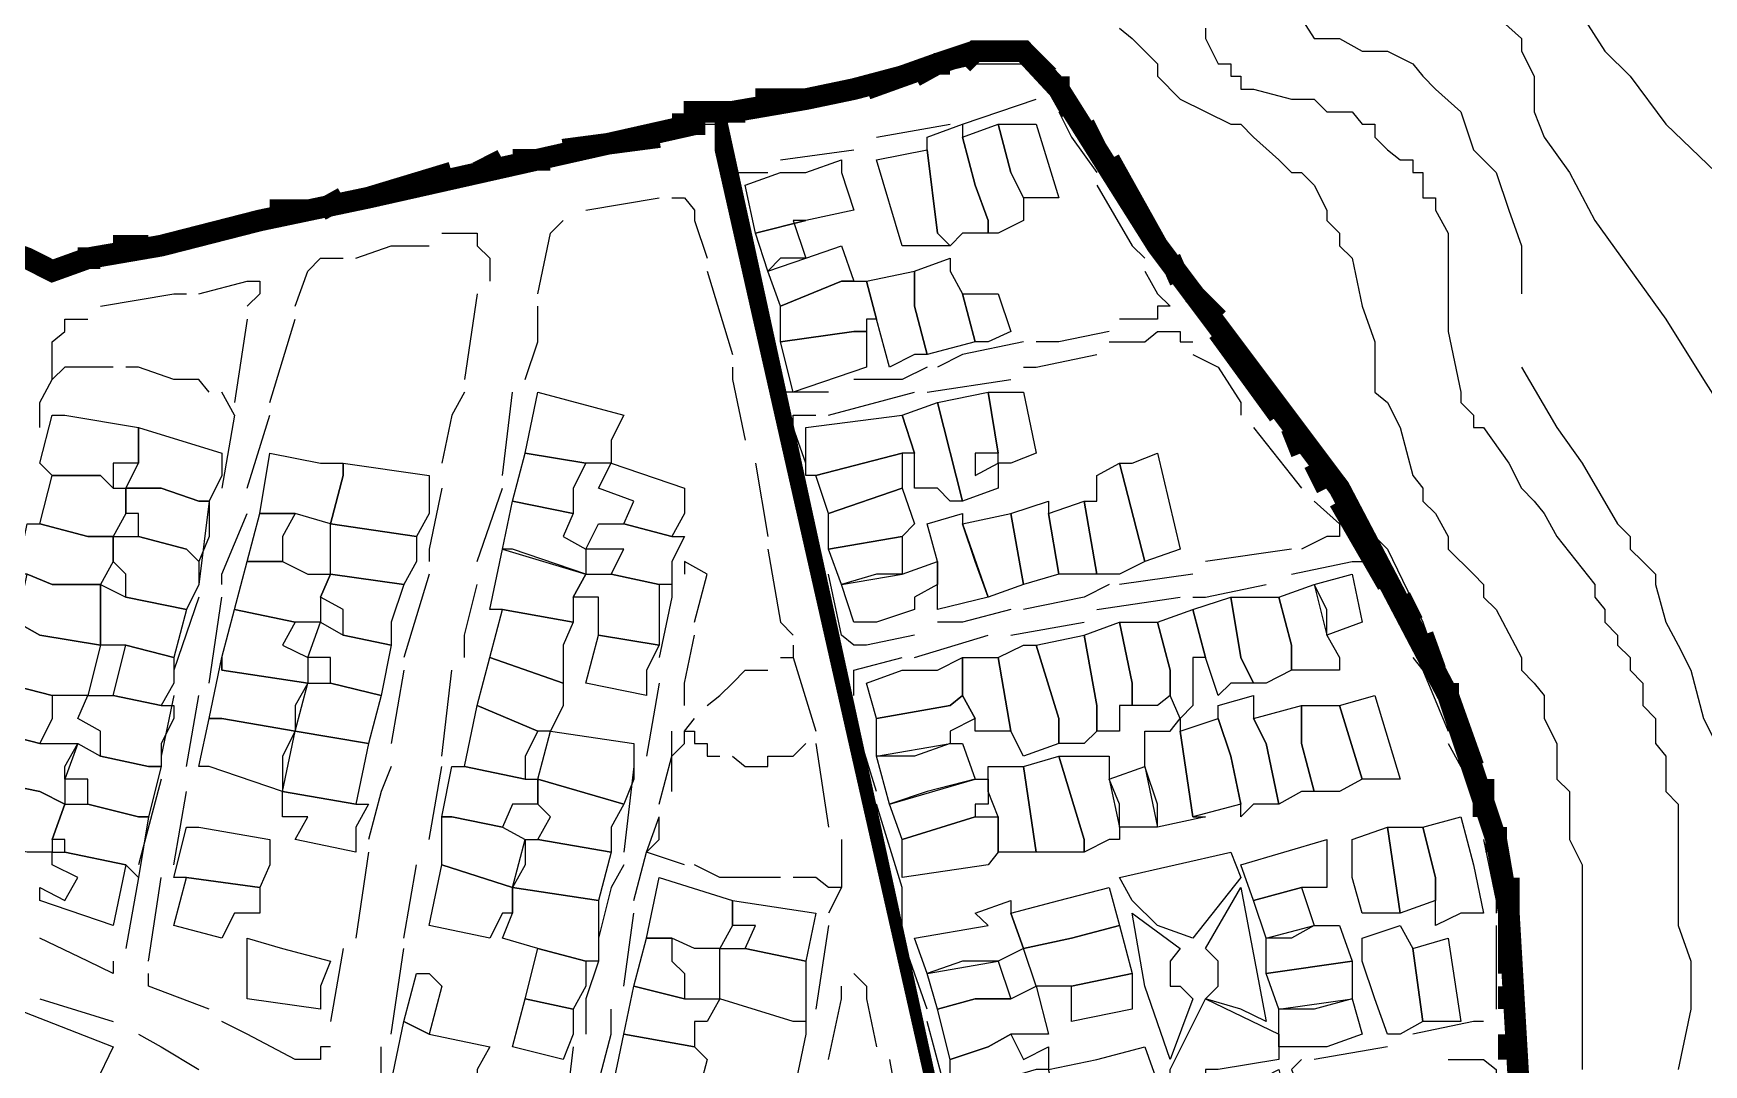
# Model space of a CAD drawing. Header units: millimetres. Extents: x -3588 to 75209, y -3737 to 38254.
# Drawn here: x 5623.1 to 5809.5, y 5325.6 to 5440.8 of the extents above; entities that cross this region are included whole.
import ezdxf

# ---------------------------------------------------------------- set-up
doc = ezdxf.new("R2010")
doc.units = ezdxf.units.MM
doc.layers.add('P', color=253, linetype='Continuous')

msp = doc.modelspace()

# ---------------------------------------------------------------- linework, layer by layer
at = {"layer": 'P'}
for points in [[(5771.415, 5468.464), (5770.295, 5467.344), (5768.87, 5465.92), (5766.054, 5464.512), (5764.645, 5463.103), (5766.054, 5460.559), (5766.054, 5457.742), (5767.462, 5454.909), (5770.295, 5452.381), (5771.415, 5449.548), (5774.248, 5448.14), (5775.656, 5448.14), (5779.609, 5447.02), (5782.426, 5445.595), (5784.97, 5444.187), (5786.378, 5442.779), (5789.195, 5440.234), (5789.195, 5438.826), (5790.619, 5436.009), (5790.619, 5432.056), (5791.74, 5429.223), (5794.572, 5425.27), (5797.389, 5419.909)], [(5771.415, 5468.464), (5772.823, 5465.92), (5774.248, 5463.103), (5777.064, 5460.559), (5779.609, 5459.15), (5783.834, 5456.334), (5786.378, 5453.789), (5790.619, 5449.548), (5791.74, 5448.14), (5793.148, 5447.02), (5795.981, 5442.779), (5798.509, 5438.826), (5801.342, 5436.009), (5805.295, 5430.648), (5810.944, 5425.27)], [(5762.101, 5461.695), (5759.284, 5461.695), (5757.86, 5461.695), (5755.331, 5460.559), (5755.331, 5459.15), (5757.86, 5456.334), (5759.284, 5453.789), (5760.693, 5449.548), (5762.101, 5447.02), (5763.509, 5444.187), (5766.054, 5440.234), (5768.87, 5440.234), (5771.415, 5438.826), (5774.248, 5438.826), (5777.064, 5437.417), (5778.185, 5436.009), (5779.609, 5434.585), (5782.426, 5432.056), (5783.834, 5427.815), (5786.378, 5425.27), (5787.787, 5421.045), (5789.195, 5417.093), (5789.195, 5411.731)], [(5602.048, 5445.595), (5603.456, 5438.826), (5604.864, 5434.585), (5606.273, 5432.056), (5608.817, 5427.815), (5613.058, 5423.862), (5615.587, 5421.045), (5618.419, 5417.093), (5622.372, 5415.684), (5625.189, 5414.26), (5629.142, 5415.684), (5637.336, 5417.093), (5648.346, 5419.909), (5660.477, 5422.454), (5671.2, 5425.27), (5687.572, 5429.223), (5694.357, 5430.648), (5699.718, 5430.648), (5716.09, 5434.585), (5728.221, 5437.417), (5732.174, 5437.417)], [(5744.321, 5441.37), (5745.729, 5440.234), (5747.137, 5438.826), (5748.546, 5437.417), (5748.546, 5436.009), (5751.09, 5433.464), (5756.74, 5430.648), (5757.86, 5430.648), (5759.284, 5429.223), (5762.101, 5426.695), (5763.509, 5425.27), (5764.645, 5425.27), (5766.054, 5423.862), (5767.462, 5421.045), (5767.462, 5419.909), (5768.87, 5418.501), (5768.87, 5417.093), (5770.295, 5415.684), (5771.415, 5410.323), (5772.823, 5406.37), (5772.823, 5404.946), (5772.823, 5403.537), (5772.823, 5400.721), (5774.248, 5399.585), (5775.656, 5396.768), (5777.064, 5391.407), (5778.185, 5389.998), (5778.185, 5388.574), (5779.609, 5387.166), (5781.017, 5384.621), (5781.017, 5383.213), (5783.834, 5380.396), (5784.97, 5379.26), (5784.97, 5377.851), (5786.378, 5376.443), (5789.195, 5371.082), (5789.195, 5369.674), (5790.619, 5368.249), (5791.74, 5366.841), (5791.74, 5364.296), (5793.148, 5361.48), (5793.148, 5360.071), (5793.148, 5357.527), (5794.572, 5356.118), (5794.572, 5354.71), (5794.572, 5353.286), (5794.572, 5350.757), (5795.981, 5347.925), (5795.981, 5343.972), (5795.981, 5342.563), (5795.981, 5338.61), (5795.981, 5337.202), (5795.981, 5334.385), (5795.981, 5332.961), (5795.981, 5325.071)], [(5753.923, 5441.37), (5753.923, 5440.234), (5755.331, 5437.417), (5756.74, 5437.417), (5756.74, 5436.009), (5757.86, 5436.009), (5757.86, 5434.585), (5759.284, 5434.585), (5763.509, 5433.464), (5766.054, 5433.464), (5767.462, 5432.056), (5768.87, 5432.056), (5770.295, 5432.056), (5771.415, 5430.648), (5772.823, 5430.648), (5772.823, 5429.223), (5774.248, 5427.815), (5775.656, 5426.695), (5777.064, 5426.695), (5777.064, 5425.27), (5778.185, 5425.27), (5778.185, 5423.862), (5778.185, 5422.454), (5779.609, 5422.454), (5779.609, 5421.045), (5781.017, 5418.501), (5781.017, 5417.093), (5781.017, 5415.684), (5781.017, 5414.26), (5781.017, 5413.14), (5781.017, 5411.731), (5781.017, 5407.49), (5782.426, 5400.721), (5782.426, 5399.585), (5783.834, 5398.176), (5783.834, 5396.768), (5784.97, 5396.768), (5787.787, 5392.815), (5789.195, 5389.998), (5790.619, 5388.574), (5791.74, 5387.166), (5793.148, 5384.621), (5797.389, 5379.26), (5797.389, 5377.851), (5798.509, 5376.443), (5798.509, 5375.035), (5799.934, 5373.61), (5799.934, 5372.49), (5801.342, 5371.082), (5801.342, 5369.674), (5802.75, 5368.249), (5802.75, 5366.841), (5802.75, 5365.721), (5804.159, 5364.296), (5804.159, 5362.888), (5804.159, 5361.48), (5805.295, 5360.071), (5805.295, 5358.935), (5805.295, 5357.527), (5805.295, 5356.118), (5806.703, 5354.71), (5806.703, 5353.286), (5806.703, 5350.757), (5806.703, 5349.349), (5806.703, 5347.925), (5806.703, 5345.396), (5806.703, 5341.155), (5808.112, 5337.202), (5808.112, 5334.385), (5808.112, 5331.841), (5806.703, 5325.071)], [(5732.174, 5437.417), (5735.007, 5437.417), (5737.535, 5434.585), (5741.776, 5429.223), (5745.729, 5422.454), (5748.546, 5417.093), (5753.923, 5410.323), (5760.693, 5399.585), (5768.87, 5389.998), (5770.295, 5387.166), (5771.415, 5386.045), (5774.248, 5383.213), (5778.185, 5375.035), (5781.017, 5366.841), (5784.97, 5357.527), (5786.378, 5350.757), (5787.787, 5342.563), (5787.787, 5331.841), (5789.195, 5318.286)], [(5726.813, 5430.648), (5735.007, 5433.464)], [(5737.535, 5432.056), (5738.959, 5429.223), (5741.776, 5425.27)], [(5717.21, 5429.223), (5725.404, 5430.648)], [(5726.813, 5418.501), (5725.404, 5417.093), (5723.996, 5418.501), (5722.86, 5427.815), (5722.86, 5429.223), (5726.813, 5430.648), (5726.813, 5429.223), (5728.221, 5423.862), (5729.645, 5419.909), (5729.645, 5418.501), (5726.813, 5418.501)], [(5730.766, 5418.501), (5729.645, 5418.501), (5729.645, 5419.909), (5728.221, 5423.862), (5726.813, 5429.223), (5730.766, 5430.648), (5732.174, 5425.27), (5733.598, 5422.454), (5733.598, 5419.909), (5730.766, 5418.501)], [(5737.535, 5422.454), (5733.598, 5422.454), (5732.174, 5425.27), (5730.766, 5430.648), (5735.007, 5430.648), (5737.535, 5422.454)], [(5706.488, 5426.695), (5714.682, 5427.815)], [(5722.86, 5417.093), (5720.043, 5417.093), (5717.21, 5426.695), (5722.86, 5427.815), (5723.996, 5418.501), (5725.404, 5417.093), (5722.86, 5417.093)], [(5706.488, 5425.27), (5709.321, 5425.27), (5713.273, 5426.695), (5713.273, 5425.27), (5714.682, 5421.045), (5709.321, 5419.909), (5703.671, 5418.501), (5702.535, 5423.862), (5706.488, 5425.27)], [(5702.535, 5419.909), (5701.127, 5423.862), (5701.127, 5425.27), (5702.535, 5425.27), (5705.08, 5425.27)], [(5684.755, 5421.045), (5692.949, 5422.454)], [(5694.357, 5422.454), (5695.765, 5422.454), (5696.886, 5421.045), (5696.886, 5419.909), (5698.31, 5415.684)], [(5741.776, 5423.862), (5745.729, 5417.093), (5747.137, 5415.684)], [(5668.671, 5418.501), (5671.2, 5418.501), (5672.624, 5418.501), (5672.624, 5417.093), (5674.032, 5415.684), (5674.032, 5414.26), (5674.032, 5413.14)], [(5679.394, 5411.731), (5680.802, 5418.501), (5682.21, 5419.909)], [(5705.08, 5408.899), (5702.535, 5418.501)], [(5706.488, 5415.684), (5705.08, 5414.26), (5703.671, 5418.501), (5709.321, 5419.909), (5707.896, 5419.909), (5709.321, 5415.684), (5706.488, 5415.684)], [(5797.389, 5419.909), (5805.295, 5408.899), (5809.52, 5402.129), (5812.064, 5398.176), (5814.897, 5391.407), (5817.714, 5384.621), (5820.258, 5377.851), (5821.667, 5371.082), (5825.62, 5361.48), (5827.028, 5358.935), (5825.62, 5354.71), (5827.028, 5353.286)], [(5659.069, 5415.684), (5663.022, 5417.093), (5667.247, 5417.093)], [(5714.682, 5413.14), (5713.273, 5413.14), (5706.488, 5410.323), (5705.08, 5414.26), (5709.321, 5415.684), (5713.273, 5417.093), (5714.682, 5413.14)], [(5652.299, 5410.323), (5653.708, 5414.26), (5655.116, 5415.684), (5657.661, 5415.684)], [(5726.813, 5411.731), (5728.221, 5406.37), (5722.86, 5404.946), (5721.451, 5410.323), (5721.451, 5413.14), (5721.451, 5414.26), (5725.404, 5415.684), (5725.404, 5414.26), (5726.813, 5411.731)], [(5641.561, 5411.731), (5646.922, 5413.14), (5648.346, 5413.14), (5648.346, 5411.731), (5646.922, 5410.323)], [(5698.31, 5414.26), (5701.127, 5404.946)], [(5716.09, 5408.899), (5716.09, 5407.49), (5714.682, 5407.49), (5706.488, 5406.37), (5706.488, 5410.323), (5713.273, 5413.14), (5714.682, 5413.14), (5716.09, 5413.14), (5717.21, 5408.899), (5716.09, 5408.899)], [(5721.451, 5404.946), (5718.635, 5403.537), (5717.21, 5408.899), (5716.09, 5413.14), (5721.451, 5414.26), (5721.451, 5413.14), (5721.451, 5410.323), (5722.86, 5404.946), (5721.451, 5404.946)], [(5747.137, 5414.26), (5748.546, 5411.731), (5749.97, 5410.323), (5748.546, 5410.323), (5748.546, 5408.899), (5747.137, 5408.899), (5744.321, 5408.899)], [(5630.55, 5410.323), (5638.744, 5411.731), (5640.153, 5411.731)], [(5672.624, 5411.731), (5671.2, 5402.129)], [(5729.645, 5406.37), (5728.221, 5406.37), (5726.813, 5411.731), (5730.766, 5411.731), (5732.174, 5407.49), (5729.645, 5406.37)], [(5677.985, 5402.129), (5679.394, 5406.37), (5679.394, 5410.323)], [(5625.189, 5402.129), (5625.189, 5406.37), (5626.597, 5407.49), (5626.597, 5408.899), (5628.022, 5408.899), (5629.142, 5408.899)], [(5646.922, 5408.899), (5645.514, 5399.585)], [(5649.467, 5399.585), (5652.299, 5408.899)], [(5709.321, 5400.721), (5707.896, 5400.721), (5706.488, 5400.721), (5706.488, 5402.129), (5706.488, 5403.537), (5705.08, 5407.49)], [(5716.09, 5406.37), (5716.09, 5403.537), (5707.896, 5400.721), (5706.488, 5406.37), (5714.682, 5407.49), (5716.09, 5407.49), (5716.09, 5406.37)], [(5743.184, 5407.49), (5737.535, 5406.37), (5735.007, 5406.37)], [(5743.184, 5406.37), (5744.321, 5406.37), (5745.729, 5406.37), (5747.137, 5406.37), (5748.546, 5407.49), (5749.97, 5407.49), (5751.09, 5407.49), (5751.09, 5406.37), (5752.499, 5406.37)], [(5733.598, 5406.37), (5726.813, 5404.946), (5723.996, 5403.537)], [(5631.975, 5403.537), (5630.55, 5403.537), (5629.142, 5403.537), (5626.597, 5403.537), (5625.189, 5402.129)], [(5642.697, 5400.721), (5641.561, 5402.129), (5638.744, 5402.129), (5634.791, 5403.537), (5633.383, 5403.537)], [(5701.127, 5403.537), (5701.127, 5402.129), (5702.535, 5395.36)], [(5722.86, 5403.537), (5720.043, 5402.129), (5714.682, 5402.129)], [(5733.598, 5403.537), (5735.007, 5403.537), (5741.776, 5404.946)], [(5752.499, 5404.946), (5755.331, 5403.537), (5757.86, 5399.585), (5757.86, 5398.176)], [(5789.195, 5403.537), (5793.148, 5396.768), (5795.981, 5392.815), (5799.934, 5386.045), (5801.342, 5384.621), (5801.342, 5383.213), (5802.75, 5381.804), (5804.159, 5380.396), (5804.159, 5379.26), (5805.295, 5375.035), (5806.703, 5372.49), (5808.112, 5369.674), (5809.52, 5364.296), (5810.944, 5361.48)], [(5623.781, 5396.768), (5623.781, 5399.585), (5625.189, 5402.129)], [(5722.86, 5400.721), (5732.174, 5402.129)], [(5645.514, 5398.176), (5644.105, 5400.721)], [(5671.2, 5400.721), (5669.791, 5398.176), (5668.671, 5392.815)], [(5675.441, 5391.407), (5676.561, 5400.721)], [(5687.572, 5395.36), (5687.572, 5392.815), (5684.755, 5392.815), (5677.985, 5393.935), (5679.394, 5400.721), (5688.996, 5398.176), (5687.572, 5395.36)], [(5711.849, 5400.721), (5709.321, 5400.721)], [(5711.849, 5398.176), (5721.451, 5400.721)], [(5729.645, 5393.935), (5728.221, 5393.935), (5728.221, 5391.407), (5730.766, 5392.815), (5730.766, 5389.998), (5726.813, 5388.574), (5723.996, 5399.585), (5729.645, 5400.721), (5730.766, 5393.935), (5729.645, 5393.935)], [(5732.174, 5392.815), (5730.766, 5392.815), (5730.766, 5393.935), (5729.645, 5400.721), (5733.598, 5400.721), (5735.007, 5393.935), (5732.174, 5392.815)], [(5634.791, 5392.815), (5631.975, 5392.815), (5631.975, 5389.998), (5630.55, 5391.407), (5625.189, 5391.407), (5623.781, 5392.815), (5625.189, 5398.176), (5626.597, 5398.176), (5634.791, 5396.768), (5634.791, 5392.815)], [(5645.514, 5398.176), (5644.105, 5389.998)], [(5646.922, 5389.998), (5649.467, 5398.176)], [(5709.321, 5392.815), (5707.896, 5396.768), (5707.896, 5398.176), (5710.441, 5398.176)], [(5709.321, 5396.768), (5720.043, 5398.176), (5721.451, 5393.935), (5720.043, 5393.935), (5710.441, 5391.407), (5709.321, 5391.407), (5709.321, 5396.768)], [(5725.404, 5388.574), (5723.996, 5389.998), (5721.451, 5389.998), (5721.451, 5393.935), (5720.043, 5398.176), (5723.996, 5399.585), (5726.813, 5388.574), (5725.404, 5388.574)], [(5644.105, 5391.407), (5642.697, 5388.574), (5641.561, 5388.574), (5637.336, 5389.998), (5633.383, 5389.998), (5634.791, 5392.815), (5634.791, 5396.768), (5644.105, 5393.935), (5644.105, 5391.407)], [(5759.284, 5396.768), (5763.509, 5391.407), (5764.645, 5389.998)], [(5655.116, 5392.815), (5657.661, 5392.815), (5657.661, 5391.407), (5656.236, 5386.045), (5652.299, 5387.166), (5648.346, 5387.166), (5649.467, 5393.935), (5655.116, 5392.815)], [(5667.247, 5387.166), (5665.838, 5384.621), (5656.236, 5386.045), (5657.661, 5391.407), (5657.661, 5392.815), (5667.247, 5391.407), (5667.247, 5387.166)], [(5683.347, 5389.998), (5683.347, 5387.166), (5676.561, 5388.574), (5677.985, 5393.935), (5684.755, 5392.815), (5683.347, 5389.998)], [(5695.765, 5387.166), (5694.357, 5384.621), (5688.996, 5386.045), (5690.116, 5388.574), (5686.163, 5389.998), (5687.572, 5392.815), (5695.765, 5389.998), (5695.765, 5387.166)], [(5703.671, 5392.815), (5705.08, 5384.621)], [(5720.043, 5389.998), (5711.849, 5387.166), (5710.441, 5391.407), (5720.043, 5393.935), (5720.043, 5389.998)], [(5744.321, 5380.396), (5741.776, 5380.396), (5740.368, 5388.574), (5741.776, 5388.574), (5741.776, 5391.407), (5744.321, 5392.815), (5747.137, 5381.804), (5744.321, 5380.396)], [(5745.729, 5392.815), (5748.546, 5393.935), (5751.09, 5383.213), (5747.137, 5381.804), (5744.321, 5392.815), (5745.729, 5392.815)], [(5631.975, 5389.998), (5633.383, 5389.998), (5633.383, 5387.166), (5631.975, 5384.621), (5629.142, 5384.621), (5623.781, 5386.045), (5625.189, 5391.407), (5630.55, 5391.407), (5631.975, 5389.998)], [(5642.697, 5384.621), (5641.561, 5381.804), (5640.153, 5383.213), (5634.791, 5384.621), (5634.791, 5387.166), (5633.383, 5387.166), (5633.383, 5389.998), (5637.336, 5389.998), (5641.561, 5388.574), (5642.697, 5388.574), (5642.697, 5384.621)], [(5642.697, 5388.574), (5641.561, 5379.26)], [(5668.671, 5389.998), (5667.247, 5383.213), (5667.247, 5381.804)], [(5672.624, 5381.804), (5675.441, 5389.998)], [(5684.755, 5381.804), (5684.755, 5380.396), (5676.561, 5383.213), (5675.441, 5383.213), (5676.561, 5388.574), (5683.347, 5387.166), (5682.21, 5384.621), (5684.755, 5383.213), (5684.755, 5381.804)], [(5710.441, 5381.804), (5709.321, 5389.998)], [(5720.043, 5384.621), (5711.849, 5383.213), (5711.849, 5387.166), (5720.043, 5389.998), (5721.451, 5386.045), (5720.043, 5384.621)], [(5736.415, 5387.166), (5737.535, 5380.396), (5733.598, 5379.26), (5732.174, 5387.166), (5736.415, 5388.574), (5736.415, 5387.166)], [(5740.368, 5380.396), (5737.535, 5380.396), (5736.415, 5387.166), (5740.368, 5388.574), (5741.776, 5380.396), (5740.368, 5380.396)], [(5766.054, 5388.574), (5768.87, 5386.045), (5768.87, 5384.621), (5767.462, 5384.621), (5764.645, 5383.213)], [(5644.105, 5379.26), (5644.105, 5380.396), (5646.922, 5387.166)], [(5650.875, 5384.621), (5650.875, 5381.804), (5646.922, 5381.804), (5648.346, 5387.166), (5652.299, 5387.166), (5650.875, 5384.621)], [(5726.813, 5386.045), (5729.645, 5377.851), (5723.996, 5376.443), (5723.996, 5379.26), (5723.996, 5381.804), (5722.86, 5386.045), (5726.813, 5387.166), (5726.813, 5386.045)], [(5728.221, 5381.804), (5726.813, 5386.045), (5732.174, 5387.166), (5733.598, 5379.26), (5729.645, 5377.851), (5728.221, 5381.804)], [(5631.975, 5381.804), (5630.55, 5379.26), (5625.189, 5379.26), (5622.372, 5380.396), (5621.236, 5380.396), (5622.372, 5386.045), (5623.781, 5386.045), (5629.142, 5384.621), (5631.975, 5384.621), (5631.975, 5381.804)], [(5665.838, 5381.804), (5664.43, 5379.26), (5656.236, 5380.396), (5656.236, 5386.045), (5665.838, 5384.621), (5665.838, 5381.804)], [(5694.357, 5381.804), (5694.357, 5379.26), (5692.949, 5379.26), (5687.572, 5380.396), (5688.996, 5383.213), (5684.755, 5383.213), (5686.163, 5386.045), (5688.996, 5386.045), (5694.357, 5384.621), (5695.765, 5384.621), (5694.357, 5381.804)], [(5641.561, 5379.26), (5640.153, 5376.443), (5633.383, 5377.851), (5633.383, 5380.396), (5631.975, 5381.804), (5631.975, 5384.621), (5634.791, 5384.621), (5640.153, 5383.213), (5641.561, 5381.804), (5641.561, 5379.26)], [(5683.347, 5377.851), (5683.347, 5375.035), (5675.441, 5376.443), (5674.032, 5376.443), (5675.441, 5383.213), (5684.755, 5380.396), (5683.347, 5377.851)], [(5705.08, 5383.213), (5706.488, 5375.035), (5707.896, 5373.61)], [(5717.21, 5380.396), (5713.273, 5379.26), (5711.849, 5383.213), (5720.043, 5384.621), (5720.043, 5380.396), (5717.21, 5380.396)], [(5763.509, 5383.213), (5753.923, 5381.804)], [(5653.708, 5380.396), (5656.236, 5380.396), (5655.116, 5377.851), (5655.116, 5375.035), (5652.299, 5375.035), (5645.514, 5376.443), (5646.922, 5381.804), (5650.875, 5381.804), (5653.708, 5380.396)], [(5696.886, 5375.035), (5698.31, 5380.396), (5695.765, 5381.804), (5695.765, 5380.396)], [(5717.21, 5375.035), (5714.682, 5375.035), (5713.273, 5379.26), (5720.043, 5380.396), (5723.996, 5381.804), (5723.996, 5379.26), (5721.451, 5377.851), (5721.451, 5376.443), (5717.21, 5375.035)], [(5763.509, 5380.396), (5770.295, 5381.804), (5771.415, 5381.804)], [(5630.55, 5375.035), (5630.55, 5372.49), (5623.781, 5373.61), (5621.236, 5375.035), (5622.372, 5380.396), (5625.189, 5379.26), (5630.55, 5379.26), (5630.55, 5375.035)], [(5633.383, 5377.851), (5640.153, 5376.443), (5638.744, 5371.082), (5633.383, 5372.49), (5630.55, 5372.49), (5630.55, 5379.26), (5633.383, 5377.851)], [(5663.022, 5375.035), (5663.022, 5372.49), (5657.661, 5373.61), (5657.661, 5376.443), (5655.116, 5377.851), (5656.236, 5380.396), (5664.43, 5379.26), (5663.022, 5375.035)], [(5667.247, 5380.396), (5664.43, 5371.082)], [(5671.2, 5371.082), (5671.2, 5373.61), (5672.624, 5379.26)], [(5687.572, 5380.396), (5692.949, 5379.26), (5692.949, 5372.49), (5686.163, 5373.61), (5686.163, 5377.851), (5683.347, 5377.851), (5684.755, 5380.396), (5687.572, 5380.396)], [(5694.357, 5379.26), (5694.357, 5377.851), (5692.949, 5371.082)], [(5714.682, 5372.49), (5713.273, 5373.61), (5711.849, 5380.396)], [(5743.184, 5379.26), (5740.368, 5377.851), (5733.598, 5376.443)], [(5752.499, 5380.396), (5744.321, 5379.26)], [(5752.499, 5377.851), (5753.923, 5377.851), (5760.693, 5379.26)], [(5767.462, 5373.61), (5768.87, 5371.082), (5768.87, 5369.674), (5763.509, 5369.674), (5763.509, 5372.49), (5762.101, 5377.851), (5766.054, 5379.26), (5767.462, 5373.61)], [(5767.462, 5376.443), (5766.054, 5379.26), (5770.295, 5380.396), (5771.415, 5375.035), (5767.462, 5373.61), (5767.462, 5376.443)], [(5772.823, 5380.396), (5775.656, 5375.035), (5777.064, 5372.49)], [(5641.561, 5377.851), (5638.744, 5369.674)], [(5642.697, 5368.249), (5644.105, 5377.851)], [(5741.776, 5376.443), (5751.09, 5377.851)], [(5756.74, 5368.249), (5755.331, 5366.841), (5753.923, 5371.082), (5752.499, 5376.443), (5756.74, 5377.851), (5757.86, 5371.082), (5759.284, 5368.249), (5756.74, 5368.249)], [(5760.693, 5368.249), (5759.284, 5368.249), (5757.86, 5371.082), (5756.74, 5377.851), (5762.101, 5377.851), (5763.509, 5372.49), (5763.509, 5369.674), (5760.693, 5368.249)], [(5653.708, 5369.674), (5653.708, 5368.249), (5644.105, 5369.674), (5644.105, 5371.082), (5645.514, 5376.443), (5652.299, 5375.035), (5650.875, 5372.49), (5653.708, 5371.082), (5653.708, 5369.674)], [(5682.21, 5372.49), (5682.21, 5368.249), (5674.032, 5371.082), (5675.441, 5376.443), (5683.347, 5375.035), (5682.21, 5372.49)], [(5732.174, 5376.443), (5726.813, 5375.035), (5723.996, 5375.035)], [(5752.499, 5371.082), (5752.499, 5365.721), (5751.09, 5364.296), (5749.97, 5366.841), (5749.97, 5369.674), (5748.546, 5375.035), (5752.499, 5376.443), (5753.923, 5371.082), (5752.499, 5371.082)], [(5623.781, 5373.61), (5630.55, 5372.49), (5629.142, 5366.841), (5625.189, 5366.841), (5619.828, 5368.249), (5621.236, 5375.035), (5623.781, 5373.61)], [(5661.886, 5366.841), (5656.236, 5368.249), (5656.236, 5371.082), (5653.708, 5371.082), (5655.116, 5375.035), (5657.661, 5373.61), (5663.022, 5372.49), (5661.886, 5366.841)], [(5691.524, 5369.674), (5691.524, 5366.841), (5684.755, 5368.249), (5686.163, 5373.61), (5692.949, 5372.49), (5691.524, 5369.674)], [(5695.765, 5365.721), (5695.765, 5368.249), (5696.886, 5373.61)], [(5721.451, 5373.61), (5716.09, 5372.49), (5714.682, 5372.49)], [(5721.451, 5371.082), (5729.645, 5373.61)], [(5732.174, 5373.61), (5740.368, 5375.035)], [(5740.368, 5361.48), (5737.535, 5361.48), (5737.535, 5364.296), (5735.007, 5372.49), (5740.368, 5373.61), (5741.776, 5365.721), (5741.776, 5362.888), (5740.368, 5361.48)], [(5743.184, 5362.888), (5741.776, 5362.888), (5741.776, 5365.721), (5740.368, 5373.61), (5744.321, 5375.035), (5745.729, 5368.249), (5745.729, 5365.721), (5744.321, 5365.721), (5744.321, 5362.888), (5743.184, 5362.888)], [(5748.546, 5365.721), (5745.729, 5365.721), (5745.729, 5368.249), (5744.321, 5375.035), (5748.546, 5375.035), (5749.97, 5369.674), (5749.97, 5366.841), (5748.546, 5365.721)], [(5638.744, 5368.249), (5637.336, 5365.721), (5631.975, 5366.841), (5633.383, 5372.49), (5638.744, 5371.082), (5638.744, 5368.249)], [(5707.896, 5372.49), (5707.896, 5371.082)], [(5733.598, 5372.49), (5735.007, 5372.49), (5737.535, 5364.296), (5737.535, 5361.48), (5733.598, 5360.071), (5732.174, 5362.888), (5730.766, 5371.082), (5733.598, 5372.49)], [(5652.299, 5365.721), (5652.299, 5362.888), (5644.105, 5364.296), (5642.697, 5364.296), (5644.105, 5371.082), (5644.105, 5369.674), (5653.708, 5368.249), (5652.299, 5365.721)], [(5682.21, 5365.721), (5680.802, 5362.888), (5679.394, 5362.888), (5672.624, 5365.721), (5674.032, 5371.082), (5682.21, 5368.249), (5682.21, 5365.721)], [(5706.488, 5371.082), (5707.896, 5371.082)], [(5707.896, 5371.082), (5710.441, 5362.888)], [(5714.682, 5366.841), (5714.682, 5369.674), (5720.043, 5371.082)], [(5720.043, 5369.674), (5723.996, 5369.674), (5726.813, 5371.082), (5726.813, 5366.841), (5725.404, 5365.721), (5717.21, 5364.296), (5716.09, 5368.249), (5720.043, 5369.674)], [(5728.221, 5362.888), (5728.221, 5364.296), (5726.813, 5366.841), (5726.813, 5371.082), (5730.766, 5371.082), (5732.174, 5362.888), (5728.221, 5362.888)], [(5777.064, 5371.082), (5778.185, 5369.674), (5781.017, 5362.888)], [(5625.189, 5364.296), (5623.781, 5361.48), (5618.419, 5362.888), (5619.828, 5365.721), (5619.828, 5368.249), (5625.189, 5366.841), (5625.189, 5364.296)], [(5656.236, 5368.249), (5661.886, 5366.841), (5660.477, 5361.48), (5652.299, 5362.888), (5653.708, 5368.249), (5656.236, 5368.249)], [(5664.43, 5369.674), (5663.022, 5361.48)], [(5668.671, 5360.071), (5669.791, 5369.674)], [(5692.949, 5368.249), (5691.524, 5360.071)], [(5698.31, 5365.721), (5699.718, 5366.841), (5701.127, 5368.249), (5702.535, 5369.674), (5703.671, 5369.674), (5705.08, 5369.674)], [(5637.336, 5361.48), (5637.336, 5358.935), (5635.912, 5358.935), (5630.55, 5360.071), (5630.55, 5362.888), (5628.022, 5364.296), (5629.142, 5366.841), (5631.975, 5366.841), (5637.336, 5365.721), (5638.744, 5365.721), (5638.744, 5364.296), (5637.336, 5361.48)], [(5638.744, 5366.841), (5637.336, 5360.071), (5637.336, 5358.935)], [(5640.153, 5358.935), (5641.561, 5366.841)], [(5721.451, 5360.071), (5717.21, 5360.071), (5717.21, 5364.296), (5725.404, 5365.721), (5726.813, 5366.841), (5728.221, 5364.296), (5725.404, 5362.888), (5725.404, 5361.48), (5721.451, 5360.071)], [(5759.284, 5354.71), (5757.86, 5353.286), (5757.86, 5354.71), (5756.74, 5360.071), (5755.331, 5364.296), (5755.331, 5365.721), (5759.284, 5366.841), (5759.284, 5364.296), (5760.693, 5361.48), (5762.101, 5354.71), (5759.284, 5354.71)], [(5772.823, 5357.527), (5771.415, 5357.527), (5768.87, 5365.721), (5772.823, 5366.841), (5775.656, 5357.527), (5772.823, 5357.527)], [(5650.875, 5360.071), (5650.875, 5356.118), (5642.697, 5358.935), (5641.561, 5358.935), (5642.697, 5364.296), (5644.105, 5364.296), (5652.299, 5362.888), (5650.875, 5360.071)], [(5677.985, 5360.071), (5677.985, 5357.527), (5671.2, 5358.935), (5672.624, 5365.721), (5679.394, 5362.888), (5677.985, 5360.071)], [(5695.765, 5362.888), (5696.886, 5364.296)], [(5717.21, 5356.118), (5714.682, 5364.296)], [(5748.546, 5354.71), (5747.137, 5358.935), (5747.137, 5362.888), (5749.97, 5362.888), (5751.09, 5364.296), (5751.09, 5362.888), (5752.499, 5353.286), (5753.923, 5353.286), (5748.546, 5352.166), (5748.546, 5354.71)], [(5756.74, 5360.071), (5757.86, 5354.71), (5752.499, 5353.286), (5751.09, 5362.888), (5755.331, 5364.296), (5756.74, 5360.071)], [(5764.645, 5356.118), (5762.101, 5354.71), (5760.693, 5361.48), (5759.284, 5364.296), (5764.645, 5365.721), (5764.645, 5361.48), (5766.054, 5356.118), (5764.645, 5356.118)], [(5768.87, 5356.118), (5766.054, 5356.118), (5764.645, 5361.48), (5764.645, 5365.721), (5768.87, 5365.721), (5771.415, 5357.527), (5768.87, 5356.118)], [(5623.781, 5356.118), (5617.011, 5357.527), (5618.419, 5362.888), (5623.781, 5361.48), (5628.022, 5361.48), (5626.597, 5357.527), (5626.597, 5356.118), (5626.597, 5354.71), (5623.781, 5356.118)], [(5659.069, 5354.71), (5650.875, 5356.118), (5652.299, 5362.888), (5660.477, 5361.48), (5659.069, 5354.71)], [(5690.116, 5357.527), (5688.996, 5354.71), (5679.394, 5357.527), (5680.802, 5362.888), (5690.116, 5361.48), (5690.116, 5357.527)], [(5692.949, 5354.71), (5694.357, 5360.071), (5694.357, 5362.888)], [(5694.357, 5356.118), (5694.357, 5357.527), (5694.357, 5360.071), (5695.765, 5361.48), (5695.765, 5362.888)], [(5695.765, 5362.888), (5696.886, 5362.888), (5696.886, 5361.48), (5698.31, 5361.48), (5698.31, 5360.071), (5699.718, 5360.071)], [(5626.597, 5358.935), (5628.022, 5361.48), (5630.55, 5360.071), (5635.912, 5358.935), (5637.336, 5358.935), (5635.912, 5353.286), (5634.791, 5353.286), (5629.142, 5354.71), (5629.142, 5357.527), (5626.597, 5357.527), (5626.597, 5358.935)], [(5701.127, 5360.071), (5702.535, 5358.935), (5705.08, 5358.935), (5705.08, 5360.071), (5706.488, 5360.071), (5707.896, 5360.071), (5709.321, 5361.48)], [(5710.441, 5361.48), (5711.849, 5352.166)], [(5722.86, 5356.118), (5718.635, 5354.71), (5717.21, 5360.071), (5725.404, 5361.48), (5726.813, 5361.48), (5728.221, 5357.527), (5722.86, 5356.118)], [(5781.017, 5361.48), (5782.426, 5358.935), (5783.834, 5357.527), (5783.834, 5356.118), (5784.97, 5353.286)], [(5663.022, 5358.935), (5661.886, 5356.118), (5660.477, 5350.757)], [(5667.247, 5350.757), (5668.671, 5358.935)], [(5679.394, 5356.118), (5679.394, 5354.71), (5676.561, 5354.71), (5675.441, 5352.166), (5669.791, 5353.286), (5668.671, 5353.286), (5669.791, 5358.935), (5671.2, 5358.935), (5677.985, 5357.527), (5679.394, 5357.527), (5679.394, 5356.118)], [(5690.116, 5358.935), (5688.996, 5349.349)], [(5730.766, 5350.757), (5730.766, 5353.286), (5729.645, 5356.118), (5729.645, 5357.527), (5729.645, 5358.935), (5733.598, 5358.935), (5735.007, 5349.349), (5730.766, 5349.349), (5730.766, 5350.757)], [(5737.535, 5349.349), (5736.415, 5349.349), (5735.007, 5349.349), (5733.598, 5358.935), (5737.535, 5360.071), (5740.368, 5350.757), (5740.368, 5349.349), (5737.535, 5349.349)], [(5743.184, 5350.757), (5740.368, 5349.349), (5740.368, 5350.757), (5737.535, 5360.071), (5743.184, 5360.071), (5743.184, 5357.527), (5744.321, 5352.166), (5744.321, 5350.757), (5743.184, 5350.757)], [(5744.321, 5354.71), (5743.184, 5357.527), (5747.137, 5358.935), (5748.546, 5352.166), (5744.321, 5352.166), (5744.321, 5354.71)], [(5625.189, 5350.757), (5625.189, 5349.349), (5622.372, 5349.349), (5615.587, 5350.757), (5615.587, 5352.166), (5617.011, 5357.527), (5623.781, 5356.118), (5626.597, 5354.71), (5625.189, 5350.757)], [(5637.336, 5357.527), (5634.791, 5347.925)], [(5687.572, 5352.166), (5687.572, 5349.349), (5679.394, 5350.757), (5680.802, 5353.286), (5679.394, 5354.71), (5679.394, 5357.527), (5688.996, 5354.71), (5687.572, 5352.166)], [(5729.645, 5354.71), (5728.221, 5354.71), (5728.221, 5353.286), (5720.043, 5350.757), (5718.635, 5354.71), (5728.221, 5357.527), (5729.645, 5357.527), (5729.645, 5356.118), (5729.645, 5354.71)], [(5638.744, 5347.925), (5640.153, 5356.118)], [(5659.069, 5352.166), (5659.069, 5349.349), (5652.299, 5350.757), (5653.708, 5353.286), (5650.875, 5353.286), (5650.875, 5356.118), (5659.069, 5354.71), (5660.477, 5354.71), (5659.069, 5352.166)], [(5628.022, 5354.71), (5629.142, 5354.71), (5634.791, 5353.286), (5635.912, 5353.286), (5634.791, 5346.516), (5633.383, 5347.925), (5626.597, 5349.349), (5626.597, 5350.757), (5625.189, 5350.757), (5626.597, 5354.71), (5628.022, 5354.71)], [(5677.985, 5347.925), (5676.561, 5345.396), (5668.671, 5347.925), (5668.671, 5353.286), (5669.791, 5353.286), (5675.441, 5352.166), (5677.985, 5350.757), (5677.985, 5347.925)], [(5690.116, 5343.972), (5691.524, 5349.349), (5692.949, 5353.286)], [(5695.765, 5347.925), (5691.524, 5349.349), (5692.949, 5350.757), (5692.949, 5353.286)], [(5720.043, 5345.396), (5717.21, 5354.71)], [(5729.645, 5347.925), (5720.043, 5346.516), (5720.043, 5350.757), (5728.221, 5353.286), (5730.766, 5353.286), (5730.766, 5349.349), (5729.645, 5347.925)], [(5782.426, 5342.563), (5779.609, 5341.155), (5779.609, 5343.972), (5779.609, 5346.516), (5778.185, 5352.166), (5782.426, 5353.286), (5783.834, 5347.925), (5784.97, 5342.563), (5782.426, 5342.563)], [(5649.467, 5347.925), (5648.346, 5345.396), (5640.153, 5346.516), (5638.744, 5346.516), (5640.153, 5352.166), (5641.561, 5352.166), (5649.467, 5350.757), (5649.467, 5347.925)], [(5772.823, 5342.563), (5771.415, 5342.563), (5770.295, 5346.516), (5770.295, 5350.757), (5774.248, 5352.166), (5775.656, 5342.563), (5772.823, 5342.563)], [(5779.609, 5346.516), (5779.609, 5343.972), (5775.656, 5342.563), (5774.248, 5352.166), (5778.185, 5352.166), (5779.609, 5346.516)], [(5626.597, 5349.349), (5633.383, 5347.925), (5631.975, 5341.155), (5623.781, 5343.972), (5623.781, 5345.396), (5626.597, 5343.972), (5628.022, 5346.516), (5625.189, 5347.925), (5625.189, 5349.349), (5626.597, 5349.349)], [(5660.477, 5349.349), (5659.069, 5339.747)], [(5679.394, 5350.757), (5687.572, 5349.349), (5686.163, 5343.972), (5676.561, 5345.396), (5677.985, 5350.757), (5679.394, 5350.757)], [(5713.273, 5350.757), (5713.273, 5349.349), (5713.273, 5347.925), (5713.273, 5346.516), (5713.273, 5345.396), (5711.849, 5342.563)], [(5748.546, 5341.155), (5745.729, 5343.972), (5744.321, 5346.516), (5756.74, 5349.349), (5757.86, 5346.516), (5752.499, 5339.747), (5748.546, 5341.155)], [(5766.054, 5345.396), (5764.645, 5345.396), (5759.284, 5343.972), (5757.86, 5347.925), (5767.462, 5350.757), (5767.462, 5345.396), (5766.054, 5345.396)], [(5784.97, 5350.757), (5786.378, 5343.972), (5786.378, 5342.563)], [(5664.43, 5339.747), (5665.838, 5347.925)], [(5676.561, 5343.972), (5676.561, 5342.563), (5675.441, 5342.563), (5674.032, 5339.747), (5667.247, 5341.155), (5668.671, 5347.925), (5676.561, 5345.396), (5676.561, 5343.972)], [(5688.996, 5347.925), (5687.572, 5345.396), (5686.163, 5339.747)], [(5706.488, 5346.516), (5705.08, 5346.516), (5701.127, 5346.516), (5699.718, 5346.516), (5696.886, 5347.925)], [(5634.791, 5346.516), (5633.383, 5338.61)], [(5635.912, 5337.202), (5637.336, 5346.516)], [(5648.346, 5343.972), (5648.346, 5342.563), (5645.514, 5342.563), (5644.105, 5339.747), (5638.744, 5341.155), (5640.153, 5346.516), (5648.346, 5345.396), (5648.346, 5343.972)], [(5701.127, 5342.563), (5701.127, 5341.155), (5699.718, 5338.61), (5696.886, 5338.61), (5694.357, 5339.747), (5691.524, 5339.747), (5692.949, 5346.516), (5701.127, 5343.972), (5701.127, 5342.563)], [(5713.273, 5345.396), (5711.849, 5345.396), (5710.441, 5346.516), (5709.321, 5346.516), (5707.896, 5346.516)], [(5686.163, 5339.747), (5686.163, 5337.202), (5684.755, 5337.202), (5679.394, 5338.61), (5675.441, 5339.747), (5676.561, 5342.563), (5676.561, 5345.396), (5686.163, 5343.972), (5686.163, 5339.747)], [(5701.127, 5342.563), (5701.127, 5343.972), (5710.441, 5342.563), (5709.321, 5337.202), (5702.535, 5338.61), (5703.671, 5341.155), (5701.127, 5341.155), (5701.127, 5342.563)], [(5720.043, 5341.155), (5720.043, 5345.396)], [(5726.813, 5337.202), (5722.86, 5335.794), (5721.451, 5339.747), (5729.645, 5341.155), (5728.221, 5342.563), (5732.174, 5343.972), (5732.174, 5342.563), (5733.598, 5338.61), (5730.766, 5337.202), (5726.813, 5337.202)], [(5738.959, 5339.747), (5733.598, 5338.61), (5732.174, 5342.563), (5737.535, 5343.972), (5743.184, 5345.396), (5744.321, 5341.155), (5738.959, 5339.747)], [(5757.86, 5331.841), (5753.923, 5332.961), (5755.331, 5334.385), (5755.331, 5335.794), (5755.331, 5337.202), (5753.923, 5338.61), (5757.86, 5345.396), (5760.693, 5330.432), (5757.86, 5331.841)], [(5763.509, 5339.747), (5760.693, 5339.747), (5759.284, 5343.972), (5764.645, 5345.396), (5766.054, 5341.155), (5763.509, 5339.747)], [(5688.996, 5334.385), (5690.116, 5342.563)], [(5747.137, 5334.385), (5745.729, 5342.563), (5751.09, 5338.61), (5749.97, 5337.202), (5749.97, 5334.385), (5751.09, 5334.385), (5752.499, 5332.961), (5749.97, 5326.191), (5747.137, 5334.385)], [(5711.849, 5341.155), (5710.441, 5331.841)], [(5738.959, 5334.385), (5735.007, 5334.385), (5733.598, 5338.61), (5738.959, 5339.747), (5744.321, 5341.155), (5745.729, 5335.794), (5738.959, 5334.385)], [(5770.295, 5337.202), (5760.693, 5335.794), (5760.693, 5339.747), (5766.054, 5341.155), (5768.87, 5341.155), (5770.295, 5337.202)], [(5775.656, 5329.024), (5774.248, 5329.024), (5772.823, 5332.961), (5771.415, 5337.202), (5771.415, 5339.747), (5775.656, 5341.155), (5777.064, 5338.61), (5778.185, 5330.432), (5775.656, 5329.024)], [(5786.378, 5341.155), (5786.378, 5335.794), (5786.378, 5334.385), (5786.378, 5332.961), (5786.378, 5331.841)], [(5631.975, 5337.202), (5631.975, 5335.794), (5629.142, 5337.202), (5623.781, 5339.747)], [(5655.116, 5334.385), (5655.116, 5331.841), (5646.922, 5332.961), (5646.922, 5335.794), (5646.922, 5339.747), (5650.875, 5338.61), (5656.236, 5337.202), (5655.116, 5334.385)], [(5657.661, 5338.61), (5656.236, 5330.432)], [(5663.022, 5329.024), (5664.43, 5338.61)], [(5684.755, 5334.385), (5683.347, 5331.841), (5677.985, 5332.961), (5679.394, 5338.61), (5684.755, 5337.202), (5684.755, 5334.385)], [(5694.357, 5338.61), (5694.357, 5337.202), (5695.765, 5335.794), (5695.765, 5332.961), (5690.116, 5334.385), (5691.524, 5339.747), (5694.357, 5339.747), (5694.357, 5338.61)], [(5709.321, 5332.961), (5709.321, 5330.432), (5707.896, 5330.432), (5699.718, 5332.961), (5699.718, 5338.61), (5702.535, 5338.61), (5709.321, 5337.202), (5709.321, 5332.961)], [(5722.86, 5331.841), (5720.043, 5339.747)], [(5779.609, 5330.432), (5778.185, 5330.432), (5777.064, 5338.61), (5781.017, 5339.747), (5782.426, 5330.432), (5779.609, 5330.432)], [(5686.163, 5337.202), (5684.755, 5332.961), (5684.755, 5329.024)], [(5730.766, 5332.961), (5728.221, 5332.961), (5723.996, 5331.841), (5722.86, 5335.794), (5730.766, 5337.202), (5732.174, 5332.961), (5730.766, 5332.961)], [(5766.054, 5331.841), (5762.101, 5331.841), (5760.693, 5335.794), (5770.295, 5337.202), (5770.295, 5332.961), (5766.054, 5331.841)], [(5642.697, 5331.841), (5635.912, 5334.385), (5635.912, 5335.794)], [(5667.247, 5335.794), (5668.671, 5334.385), (5667.247, 5329.024), (5664.43, 5330.432), (5665.838, 5335.794), (5667.247, 5335.794)], [(5695.765, 5332.961), (5699.718, 5332.961), (5698.31, 5330.432), (5696.886, 5330.432), (5696.886, 5327.6), (5688.996, 5329.024), (5690.116, 5334.385), (5695.765, 5332.961)], [(5711.849, 5326.191), (5713.273, 5332.961), (5713.273, 5334.385)], [(5714.682, 5335.794), (5716.09, 5334.385), (5716.09, 5332.961), (5717.21, 5327.6)], [(5735.007, 5329.024), (5732.174, 5329.024), (5729.645, 5327.6), (5725.404, 5326.191), (5723.996, 5331.841), (5728.221, 5332.961), (5732.174, 5332.961), (5735.007, 5334.385), (5736.415, 5329.024), (5735.007, 5329.024)], [(5738.959, 5332.961), (5738.959, 5334.385), (5745.729, 5335.794), (5745.729, 5331.841), (5738.959, 5330.432), (5738.959, 5332.961)], [(5623.781, 5332.961), (5631.975, 5330.432)], [(5683.347, 5329.024), (5682.21, 5326.191), (5676.561, 5327.6), (5677.985, 5332.961), (5683.347, 5331.841), (5683.347, 5329.024)], [(5760.693, 5314.061), (5759.284, 5311.516), (5752.499, 5316.877), (5749.97, 5322.239), (5749.97, 5325.071), (5753.923, 5332.961), (5762.101, 5329.024), (5762.101, 5326.191), (5755.331, 5325.071), (5753.923, 5325.071), (5753.923, 5323.647), (5752.499, 5322.239), (5753.923, 5319.422), (5753.923, 5318.286), (5756.74, 5319.422), (5757.86, 5319.422), (5759.284, 5320.83), (5759.284, 5322.239), (5759.284, 5323.647), (5762.101, 5325.071), (5763.509, 5319.422), (5763.509, 5318.286), (5760.693, 5314.061)], [(5767.462, 5327.6), (5762.101, 5327.6), (5762.101, 5331.841), (5770.295, 5332.961), (5771.415, 5329.024), (5767.462, 5327.6)], [(5621.236, 5331.841), (5631.975, 5327.6), (5628.022, 5319.422)], [(5686.163, 5323.647), (5687.572, 5329.024), (5687.572, 5331.841)], [(5634.791, 5329.024), (5637.336, 5327.6), (5641.561, 5325.071)], [(5652.299, 5326.191), (5646.922, 5329.024), (5644.105, 5330.432)], [(5672.624, 5325.071), (5672.624, 5322.239), (5663.022, 5323.647), (5664.43, 5330.432), (5667.247, 5329.024), (5674.032, 5327.6), (5672.624, 5325.071)], [(5696.886, 5327.6), (5698.31, 5326.191), (5696.886, 5320.83), (5687.572, 5322.239), (5688.996, 5329.024), (5696.886, 5327.6)], [(5709.321, 5330.432), (5709.321, 5329.024), (5707.896, 5322.239)], [(5725.404, 5320.83), (5722.86, 5330.432)], [(5736.415, 5326.191), (5736.415, 5325.071), (5735.007, 5325.071), (5725.404, 5322.239), (5725.404, 5326.191), (5729.645, 5327.6), (5732.174, 5329.024), (5733.598, 5326.191), (5736.415, 5327.6), (5736.415, 5326.191)], [(5784.97, 5330.432), (5783.834, 5330.432), (5777.064, 5329.024)], [(5656.236, 5327.6), (5655.116, 5327.6), (5655.116, 5326.191), (5653.708, 5326.191), (5652.299, 5326.191)], [(5660.477, 5319.422), (5661.886, 5322.239), (5661.886, 5327.6)], [(5683.347, 5327.6), (5682.21, 5318.286)], [(5743.184, 5322.239), (5737.535, 5320.83), (5736.415, 5325.071), (5741.776, 5326.191), (5747.137, 5327.6), (5748.546, 5323.647), (5743.184, 5322.239)], [(5774.248, 5327.6), (5766.054, 5326.191)], [(5718.635, 5326.191), (5720.043, 5318.286)], [(5764.645, 5326.191), (5763.509, 5325.071), (5764.645, 5322.239), (5768.87, 5323.647)], [(5781.017, 5326.191), (5783.834, 5326.191), (5784.97, 5326.191), (5786.378, 5325.071), (5786.378, 5322.239)]]:
    msp.add_lwpolyline(points, dxfattribs=at)
for points, const_width in [([(5602.048, 5445.595), (5603.456, 5438.826), (5604.864, 5434.585), (5606.273, 5432.056), (5608.817, 5427.815), (5613.058, 5423.862), (5615.587, 5421.045), (5618.419, 5417.093), (5622.372, 5415.684), (5625.189, 5414.26), (5629.142, 5415.684), (5637.336, 5417.093), (5648.346, 5419.909), (5660.477, 5422.454), (5696.886, 5430.648), (5696.886, 5432.056), (5699.718, 5432.056), (5699.718, 5430.648), (5699.718, 5427.815), (5725.404, 5314.061), (5768.87, 5117.583), (5737.535, 5125.777), (5688.996, 5147.51), (5667.247, 5055.201)], 1.2), ([(5618.419, 5417.093), (5622.372, 5415.684), (5625.189, 5414.26), (5629.142, 5415.684), (5637.336, 5417.093), (5648.346, 5419.909), (5660.477, 5422.454), (5696.886, 5430.648), (5696.886, 5432.056), (5699.718, 5432.056), (5701.127, 5432.056), (5709.321, 5433.464), (5714.682, 5434.585), (5720.043, 5436.009), (5723.996, 5437.417), (5728.221, 5438.826), (5733.598, 5438.826), (5737.535, 5434.585), (5748.546, 5417.093), (5768.87, 5389.998), (5781.017, 5366.841), (5786.378, 5350.757), (5787.787, 5342.563), (5789.195, 5318.286)], 2.417), ([(5725.404, 5314.061), (5699.718, 5432.056), (5701.127, 5432.056), (5709.321, 5433.464), (5714.682, 5434.585), (5720.043, 5436.009), (5723.996, 5437.417), (5728.221, 5438.826), (5733.598, 5438.826), (5737.535, 5434.585), (5748.546, 5417.093), (5768.87, 5389.998), (5781.017, 5366.841), (5786.378, 5350.757), (5787.787, 5342.563), (5789.195, 5318.286)], 1.2), ([(5726.813, 5437.417), (5728.221, 5438.826), (5733.598, 5438.826), (5736.415, 5436.009)], 2.417), ([(5716.09, 5434.585), (5720.043, 5436.009)], 2.417), ([(5721.451, 5436.009), (5723.996, 5437.417), (5725.404, 5437.417)], 2.417), ([(5737.535, 5436.009), (5737.535, 5434.585), (5738.959, 5432.056)], 2.417), ([(5703.671, 5433.464), (5709.321, 5433.464), (5714.682, 5434.585)], 2.417), ([(5694.357, 5430.648), (5696.886, 5430.648), (5696.886, 5432.056)], 2.417), ([(5699.718, 5432.056), (5701.127, 5432.056), (5702.535, 5432.056)], 2.417), ([(5740.368, 5430.648), (5741.776, 5427.815)], 2.417), ([(5682.21, 5427.815), (5692.949, 5429.223)], 2.417), ([(5672.624, 5425.27), (5675.441, 5426.695)], 2.417), ([(5676.561, 5426.695), (5680.802, 5426.695)], 2.417), ([(5743.184, 5426.695), (5748.546, 5417.093)], 2.417), ([(5660.477, 5422.454), (5669.791, 5425.27)], 2.417), ([(5649.467, 5421.045), (5653.708, 5421.045)], 2.417), ([(5655.116, 5421.045), (5657.661, 5422.454)], 2.417), ([(5615.587, 5419.909), (5618.419, 5417.093), (5622.372, 5415.684), (5625.189, 5414.26)], 2.417), ([(5637.336, 5417.093), (5648.346, 5419.909)], 2.417), ([(5631.975, 5417.093), (5635.912, 5417.093)], 2.417), ([(5628.022, 5415.684), (5629.142, 5415.684), (5630.55, 5415.684)], 2.417), ([(5749.97, 5415.684), (5751.09, 5413.14)], 2.417), ([(5752.499, 5411.731), (5755.331, 5408.899)], 2.417), ([(5755.331, 5407.49), (5762.101, 5398.176)], 2.417), ([(5763.509, 5396.768), (5764.645, 5393.935)], 2.417), ([(5766.054, 5392.815), (5767.462, 5389.998)], 2.417), ([(5768.87, 5388.574), (5774.248, 5379.26)], 2.417), ([(5775.656, 5377.851), (5777.064, 5375.035)], 2.417), ([(5778.185, 5373.61), (5779.609, 5369.674)], 2.417), ([(5781.017, 5368.249), (5781.017, 5366.841), (5783.834, 5358.935)], 2.417), ([(5784.97, 5357.527), (5784.97, 5353.286)], 2.417), ([(5786.378, 5352.166), (5786.378, 5350.757), (5786.378, 5349.349)], 2.417), ([(5787.787, 5346.516), (5787.787, 5342.563), (5787.787, 5335.794)], 2.417), ([(5787.787, 5334.385), (5787.787, 5331.841)], 2.417), ([(5787.787, 5329.024), (5787.787, 5326.191)], 2.417)]:
    msp.add_lwpolyline(points, dxfattribs=dict(at, const_width=const_width))

doc.saveas('drawing.dxf')
